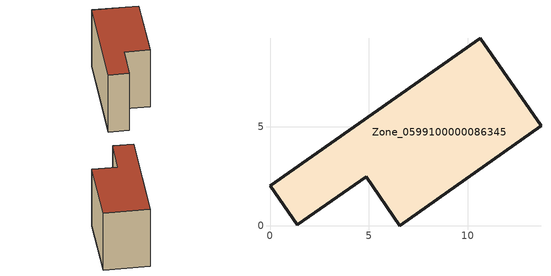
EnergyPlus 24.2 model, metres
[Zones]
Zone_0599100000086345
 floor ground (C_G): 4.86,2.46 1.38,0.04 0,2.02 10.63,9.47 13.71,5.05 6.57,0 z0
 wall outside (C_F): 10.63,9.47 0,2.02 1.38,0.04 4.86,2.46 6.57,0 13.71,5.05 10.63,9.47 z0:7.98
 roof outside (C_R): 6.57,0 13.71,5.05 10.63,9.47 0,2.02 1.38,0.04 4.86,2.46 z7.98
[BUILDING]
Pand.0599100000086345: North Axis=0; Terrain=City; Loads Convergence Tolerance Value=0.04; Temperature Convergence Tolerance Value=0.4; Solar Distribution=FullExterior; Maximum Number of Warmup Days=25; Minimum Number of Warmup Days=1
[Site:Location]
Rotterdam.The.Hague.AP_ZH_NLD Design_Conditions: Latitude=51.96; Longitude=4.45; Time Zone=1; Elevation=-4.5
[SITE:GROUNDTEMPERATURE:BUILDINGSURFACE]
18, 18, 18, 18, 18, 18, 18, 18, 18, 18, 18, 18
[MATERIAL] Thermal Absorptance=0.9; Solar Absorptance=0.7; Visible Absorptance=0.7
Name | Roughness | Thickness | Conductivity | Density | Specific Heat
G.TI.1975-1991 | MediumSmooth | 0.15 | 0.288461 | 540 | 1210
F.TI.1975-1991 | Rough | 0.3 | 0.230769 | 1920 | 840
R.TI.1975-1991 | MediumRough | 0.2 | 0.153846 | 1500 | 1000
[CONSTRUCTION]
C_G: G.TI.1975-1991
C_F: F.TI.1975-1991
C_R: R.TI.1975-1991
[ZONE]
Zone_0599100000086345: Type=1; Multiplier=1; Ceiling Height=Autocalculate; Volume=Autocalculate; Floor Area=autocalculate; Part of Total Floor Area=Yes
[ZONEINFILTRATION:DESIGNFLOWRATE]
Infil_Zone_0599100000086345: Zone or ZoneList or Space or SpaceList=Zone_0599100000086345; Schedule=AlwaysOn; Design Flow Rate Calculation Method=Flow/Area; Flow Rate per Floor Area=0.003; Constant Term Coefficient=1; Temperature Term Coefficient=0; Velocity Term Coefficient=0; Velocity Squared Term Coefficient=0
[HVACTEMPLATE:ZONE:IDEALLOADSAIRSYSTEM]
Zone_0599100000086345: Maximum Heating Supply Air Temperature=50; Minimum Cooling Supply Air Temperature=13; Maximum Heating Supply Air Humidity Ratio=0.0156; Minimum Cooling Supply Air Humidity Ratio=0.0077; Heating Limit=NoLimit; Cooling Limit=NoLimit; Dehumidification Control Type=ConstantSensibleHeatRatio; Cooling Sensible Heat Ratio=0.7; Dehumidification Setpoint=60; Humidification Control Type=None; Humidification Setpoint=30; Outdoor Air Method=None; Outdoor Air Flow Rate per Person=0.00944; Outdoor Air Flow Rate per Zone Floor Area=0; Outdoor Air Flow Rate per Zone=0; Demand Controlled Ventilation Type=None; Outdoor Air Economizer Type=NoEconomizer; Heat Recovery Type=None; Sensible Heat Recovery Effectiveness=0.7; Latent Heat Recovery Effectiveness=0.65
[ZONECONTROL:THERMOSTAT]
ThermostatControl_Zone_0599100000086345: Zone or ZoneList=Zone_0599100000086345; Control Type Schedule=DualSetpointControlType; Control 1=Thermostat_Zone_0599100000086345; Temperature Difference Between Cutout And Setpoint=0
[THERMOSTATSETPOINT:DUALSETPOINT]
Thermostat_Zone_0599100000086345: Heating Setpoint Temperature Schedule=HeatingSetpoint_Zone_0599100000086345; Cooling Setpoint Temperature Schedule=CoolingSetpoint_Zone_0599100000086345
[SCHEDULE:COMPACT]
HeatingSetpoint_Zone_0599100000086345: Through: 12/31, For: AllDays, Until: 24:00, 21
CoolingSetpoint_Zone_0599100000086345: Through: 12/31, For: AllDays, Until: 24:00, 24
DualSetpointControlType: Through: 12/31, For: AllDays, Until: 24:00, 4
AlwaysOn: Through: 12/31, For: AllDays, Until: 24:00, 1
